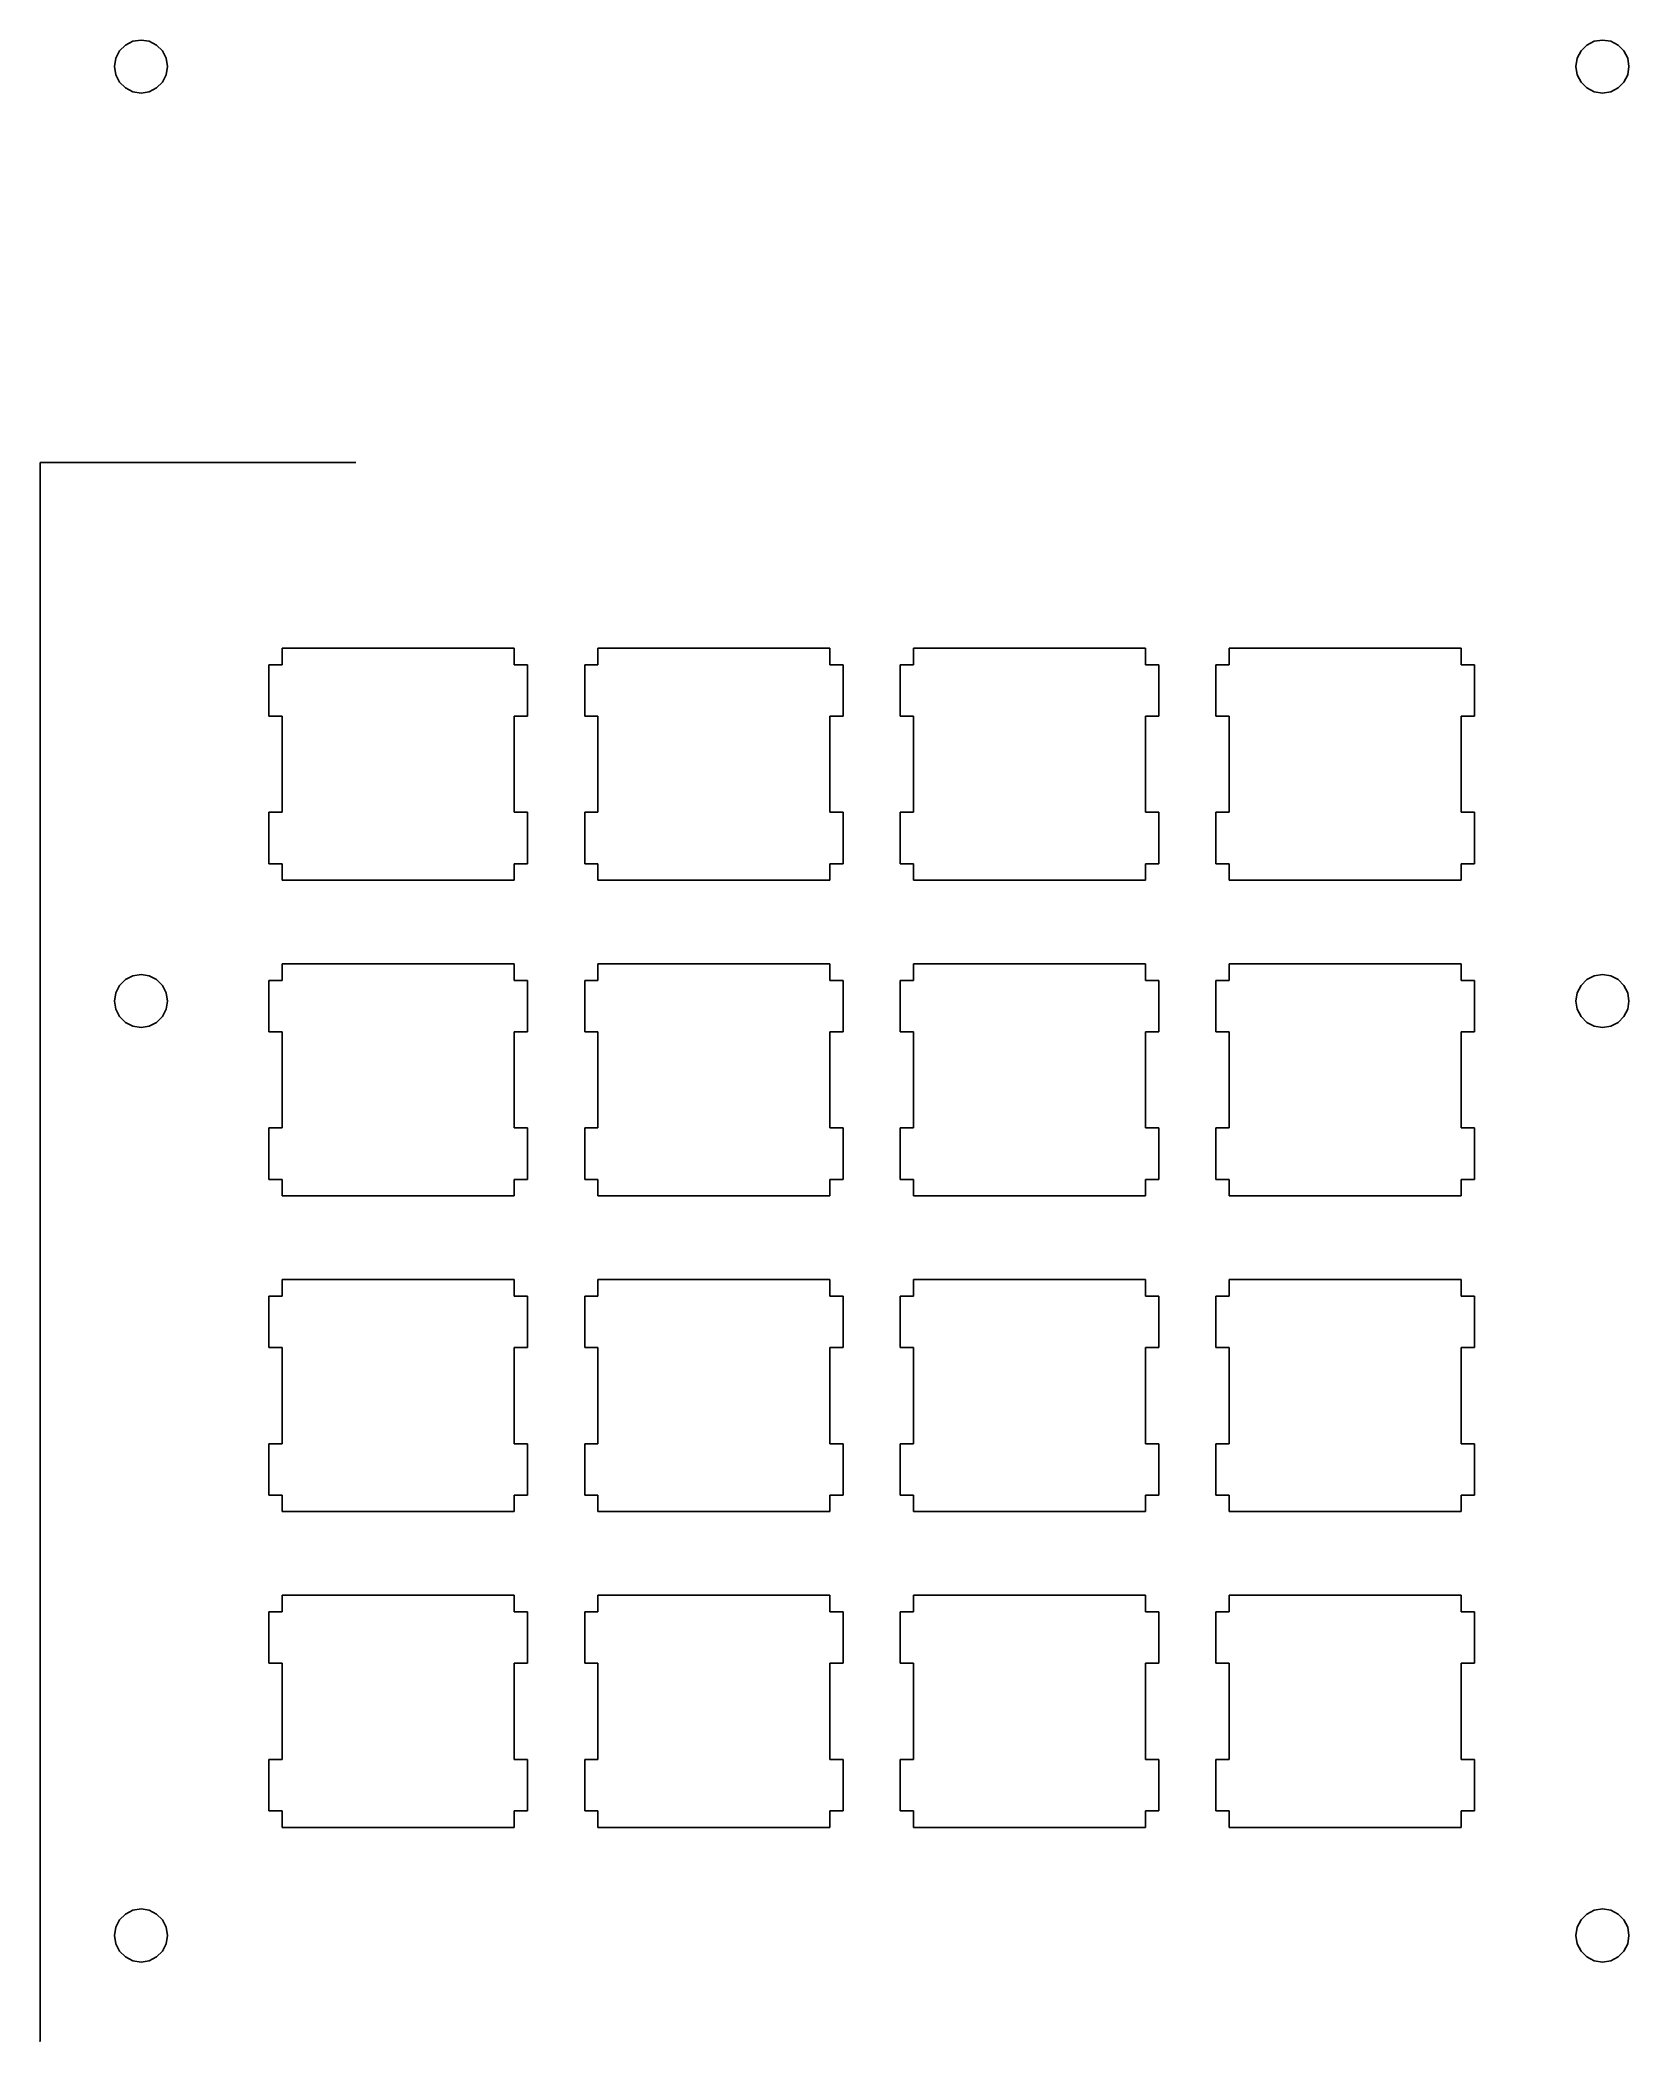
# Model space of a CAD drawing. Extents: x 0 to 96, y 0 to 121.
import ezdxf

# ---------------------------------------------------------------- set-up
doc = ezdxf.new("R2010")
doc.units = 0
doc.header["$MEASUREMENT"] = 0

msp = doc.modelspace()

# ---------------------------------------------------------------- linework, layer by layer
at = {"color": 0}
for p, q in [((4.57369, 119.636), (4.49516, 119.141)), ((4.80109, 120.082), (4.57369, 119.636)), ((5.15387, 120.435), (4.80109, 120.082)), ((5.60035, 120.662), (5.15387, 120.435)), ((6.09505, 120.741), (5.60035, 120.662)), ((6.58978, 120.662), (6.09505, 120.741)), ((7.03488, 120.435), (6.58978, 120.662)), ((7.38904, 120.082), (7.03488, 120.435)), ((7.6164, 119.636), (7.38904, 120.082)), ((7.69497, 119.141), (7.6164, 119.636)), ((92.7749, 119.636), (92.6966, 119.141)), ((93.001, 120.082), (92.7749, 119.636)), ((93.3552, 120.435), (93.001, 120.082)), ((93.8018, 120.662), (93.3552, 120.435)), ((94.2964, 120.741), (93.8018, 120.662)), ((94.791, 120.662), (94.2964, 120.741)), ((95.2362, 120.435), (94.791, 120.662)), ((95.5904, 120.082), (95.2362, 120.435)), ((95.8176, 119.636), (95.5904, 120.082)), ((95.8949, 119.141), (95.8176, 119.636)), ((4.49516, 119.141), (4.57369, 118.646)), ((4.57369, 118.646), (4.80109, 118.201)), ((7.38904, 118.201), (7.6164, 118.646)), ((7.6164, 118.646), (7.69497, 119.141)), ((92.6966, 119.141), (92.7749, 118.646)), ((92.7749, 118.646), (93.001, 118.201)), ((95.5904, 118.201), (95.8176, 118.646)), ((95.8176, 118.646), (95.8949, 119.141)), ((4.80109, 118.201), (5.15387, 117.847)), ((5.15387, 117.847), (5.60035, 117.62)), ((5.60035, 117.62), (6.09505, 117.541)), ((6.09505, 117.541), (6.58978, 117.62)), ((6.58978, 117.62), (7.03488, 117.847)), ((7.03488, 117.847), (7.38904, 118.201)), ((93.001, 118.201), (93.3552, 117.847)), ((93.3552, 117.847), (93.8018, 117.62)), ((93.8018, 117.62), (94.2964, 117.541)), ((94.2964, 117.541), (94.791, 117.62)), ((94.791, 117.62), (95.2362, 117.847)), ((95.2362, 117.847), (95.5904, 118.201)), ((14.621, 84.0412), (14.621, 83.0407)), ((28.6205, 84.0412), (14.621, 84.0412)), ((28.6205, 83.0407), (28.6205, 84.0412)), ((33.671, 84.0412), (33.671, 83.0407)), ((47.6705, 84.0412), (33.671, 84.0412)), ((47.6705, 83.0407), (47.6705, 84.0412)), ((52.7209, 84.0412), (52.7209, 83.0407)), ((66.7205, 84.0412), (52.7209, 84.0412)), ((66.7205, 83.0407), (66.7205, 84.0412)), ((71.7709, 84.0412), (71.7709, 83.0407)), ((85.7705, 84.0412), (71.7709, 84.0412)), ((85.7705, 83.0407), (85.7705, 84.0412)), ((14.621, 83.0407), (13.819, 83.0407)), ((13.819, 83.0407), (13.819, 79.9402)), ((29.4197, 83.0407), (28.6205, 83.0407)), ((29.4197, 79.9402), (29.4197, 83.0407)), ((33.671, 83.0407), (32.8704, 83.0407)), ((32.8704, 83.0407), (32.8704, 79.9402)), ((48.471, 83.0407), (47.6705, 83.0407)), ((48.471, 79.9402), (48.471, 83.0407)), ((52.7209, 83.0407), (51.9204, 83.0407)), ((51.9204, 83.0407), (51.9204, 79.9402)), ((67.521, 83.0407), (66.7205, 83.0407)), ((67.521, 79.9402), (67.521, 83.0407)), ((71.7709, 83.0407), (70.9704, 83.0407)), ((70.9704, 83.0407), (70.9704, 79.9402)), ((86.571, 83.0407), (85.7705, 83.0407)), ((86.571, 79.9402), (86.571, 83.0407)), ((13.819, 79.9402), (14.621, 79.9402)), ((14.621, 79.9402), (14.621, 74.1412)), ((28.6205, 74.1412), (28.6205, 79.9402)), ((28.6205, 79.9402), (29.4197, 79.9402)), ((32.8704, 79.9402), (33.671, 79.9402)), ((33.671, 79.9402), (33.671, 74.1412)), ((47.6705, 74.1412), (47.6705, 79.9402)), ((47.6705, 79.9402), (48.471, 79.9402)), ((51.9204, 79.9402), (52.7209, 79.9402)), ((52.7209, 79.9402), (52.7209, 74.1412)), ((66.7205, 74.1412), (66.7205, 79.9402)), ((66.7205, 79.9402), (67.521, 79.9402)), ((70.9704, 79.9402), (71.7709, 79.9402)), ((71.7709, 79.9402), (71.7709, 74.1412)), ((85.7705, 74.1412), (85.7705, 79.9402)), ((85.7705, 79.9402), (86.571, 79.9402)), ((14.621, 74.1412), (13.819, 74.1412)), ((13.819, 74.1412), (13.819, 71.0406)), ((29.4197, 74.1412), (28.6205, 74.1412)), ((29.4197, 71.0406), (29.4197, 74.1412)), ((33.671, 74.1412), (32.8704, 74.1412)), ((32.8704, 74.1412), (32.8704, 71.0406)), ((48.471, 74.1412), (47.6705, 74.1412)), ((48.471, 71.0406), (48.471, 74.1412)), ((52.7209, 74.1412), (51.9204, 74.1412)), ((51.9204, 74.1412), (51.9204, 71.0406)), ((67.521, 74.1412), (66.7205, 74.1412)), ((67.521, 71.0406), (67.521, 74.1412)), ((71.7709, 74.1412), (70.9704, 74.1412)), ((70.9704, 74.1412), (70.9704, 71.0406)), ((86.571, 74.1412), (85.7705, 74.1412)), ((86.571, 71.0406), (86.571, 74.1412)), ((13.819, 71.0406), (14.621, 71.0406)), ((14.621, 71.0406), (14.621, 70.0401)), ((14.621, 70.0401), (28.6205, 70.0401)), ((28.6205, 70.0401), (28.6205, 71.0406)), ((28.6205, 71.0406), (29.4197, 71.0406)), ((32.8704, 71.0406), (33.671, 71.0406)), ((33.671, 71.0406), (33.671, 70.0401)), ((33.671, 70.0401), (47.6705, 70.0401)), ((47.6705, 70.0401), (47.6705, 71.0406)), ((47.6705, 71.0406), (48.471, 71.0406)), ((51.9204, 71.0406), (52.7209, 71.0406)), ((52.7209, 71.0406), (52.7209, 70.0401)), ((52.7209, 70.0401), (66.7205, 70.0401)), ((66.7205, 70.0401), (66.7205, 71.0406)), ((66.7205, 71.0406), (67.521, 71.0406)), ((70.9704, 71.0406), (71.7709, 71.0406)), ((71.7709, 71.0406), (71.7709, 70.0401)), ((71.7709, 70.0401), (85.7705, 70.0401)), ((85.7705, 70.0401), (85.7705, 71.0406)), ((85.7705, 71.0406), (86.571, 71.0406)), ((5.15387, 64.0472), (4.80109, 63.6944)), ((5.60035, 64.2744), (5.15387, 64.0472)), ((6.09505, 64.353), (5.60035, 64.2744)), ((6.58978, 64.2744), (6.09505, 64.353)), ((7.03488, 64.0472), (6.58978, 64.2744)), ((7.38904, 63.6944), (7.03488, 64.0472)), ((14.621, 64.9912), (14.621, 63.9907)), ((28.6205, 64.9912), (14.621, 64.9912)), ((28.6205, 63.9907), (28.6205, 64.9912)), ((33.671, 64.9912), (33.671, 63.9907)), ((47.6705, 64.9912), (33.671, 64.9912)), ((47.6705, 63.9907), (47.6705, 64.9912)), ((52.7209, 64.9912), (52.7209, 63.9907)), ((66.7205, 64.9912), (52.7209, 64.9912)), ((66.7205, 63.9907), (66.7205, 64.9912)), ((71.7709, 64.9912), (71.7709, 63.9907)), ((85.7705, 64.9912), (71.7709, 64.9912)), ((85.7705, 63.9907), (85.7705, 64.9912)), ((93.3552, 64.0472), (93.001, 63.6944)), ((93.8018, 64.2744), (93.3552, 64.0472)), ((94.2964, 64.353), (93.8018, 64.2744)), ((94.791, 64.2744), (94.2964, 64.353)), ((95.2362, 64.0472), (94.791, 64.2744)), ((95.5904, 63.6944), (95.2362, 64.0472)), ((4.57369, 63.2478), (4.49516, 62.7532)), ((4.80109, 63.6944), (4.57369, 63.2478)), ((7.6164, 63.2478), (7.38904, 63.6944)), ((7.69497, 62.7532), (7.6164, 63.2478)), ((14.621, 63.9907), (13.819, 63.9907)), ((13.819, 63.9907), (13.819, 60.8902)), ((29.4197, 63.9907), (28.6205, 63.9907)), ((29.4197, 60.8902), (29.4197, 63.9907)), ((33.671, 63.9907), (32.8704, 63.9907)), ((32.8704, 63.9907), (32.8704, 60.8902)), ((48.471, 63.9907), (47.6705, 63.9907)), ((48.471, 60.8902), (48.471, 63.9907)), ((52.7209, 63.9907), (51.9204, 63.9907)), ((51.9204, 63.9907), (51.9204, 60.8902)), ((67.521, 63.9907), (66.7205, 63.9907)), ((67.521, 60.8902), (67.521, 63.9907)), ((71.7709, 63.9907), (70.9704, 63.9907)), ((70.9704, 63.9907), (70.9704, 60.8902)), ((86.571, 63.9907), (85.7705, 63.9907)), ((86.571, 60.8902), (86.571, 63.9907)), ((92.7749, 63.2478), (92.6966, 62.7532)), ((93.001, 63.6944), (92.7749, 63.2478)), ((95.8176, 63.2478), (95.5904, 63.6944)), ((95.8949, 62.7532), (95.8176, 63.2478)), ((4.49516, 62.7532), (4.57369, 62.2582)), ((4.57369, 62.2582), (4.80109, 61.8134)), ((4.80109, 61.8134), (5.15387, 61.4592)), ((7.03488, 61.4592), (7.38904, 61.8134)), ((7.38904, 61.8134), (7.6164, 62.2582)), ((7.6164, 62.2582), (7.69497, 62.7532)), ((92.6966, 62.7532), (92.7749, 62.2582)), ((92.7749, 62.2582), (93.001, 61.8134)), ((93.001, 61.8134), (93.3552, 61.4592)), ((95.2362, 61.4592), (95.5904, 61.8134)), ((95.5904, 61.8134), (95.8176, 62.2582)), ((95.8176, 62.2582), (95.8949, 62.7532)), ((5.15387, 61.4592), (5.60035, 61.2316)), ((5.60035, 61.2316), (6.09505, 61.1533)), ((6.09505, 61.1533), (6.58978, 61.2316)), ((6.58978, 61.2316), (7.03488, 61.4592)), ((13.819, 60.8902), (14.621, 60.8902)), ((14.621, 60.8902), (14.621, 55.0912)), ((28.6205, 55.0912), (28.6205, 60.8902)), ((28.6205, 60.8902), (29.4197, 60.8902)), ((32.8704, 60.8902), (33.671, 60.8902)), ((33.671, 60.8902), (33.671, 55.0912)), ((47.6705, 55.0912), (47.6705, 60.8902)), ((47.6705, 60.8902), (48.471, 60.8902)), ((51.9204, 60.8902), (52.7209, 60.8902)), ((52.7209, 60.8902), (52.7209, 55.0912)), ((66.7205, 55.0912), (66.7205, 60.8902)), ((66.7205, 60.8902), (67.521, 60.8902)), ((70.9704, 60.8902), (71.7709, 60.8902)), ((71.7709, 60.8902), (71.7709, 55.0912)), ((85.7705, 55.0912), (85.7705, 60.8902)), ((85.7705, 60.8902), (86.571, 60.8902)), ((93.3552, 61.4592), (93.8018, 61.2316)), ((93.8018, 61.2316), (94.2964, 61.1533)), ((94.2964, 61.1533), (94.791, 61.2316)), ((94.791, 61.2316), (95.2362, 61.4592)), ((14.621, 55.0912), (13.819, 55.0912)), ((13.819, 55.0912), (13.819, 51.9906)), ((29.4197, 55.0912), (28.6205, 55.0912)), ((29.4197, 51.9906), (29.4197, 55.0912)), ((33.671, 55.0912), (32.8704, 55.0912)), ((32.8704, 55.0912), (32.8704, 51.9906)), ((48.471, 55.0912), (47.6705, 55.0912)), ((48.471, 51.9906), (48.471, 55.0912)), ((52.7209, 55.0912), (51.9204, 55.0912)), ((51.9204, 55.0912), (51.9204, 51.9906)), ((67.521, 55.0912), (66.7205, 55.0912)), ((67.521, 51.9906), (67.521, 55.0912)), ((71.7709, 55.0912), (70.9704, 55.0912)), ((70.9704, 55.0912), (70.9704, 51.9906)), ((86.571, 55.0912), (85.7705, 55.0912)), ((86.571, 51.9906), (86.571, 55.0912)), ((13.819, 51.9906), (14.621, 51.9906)), ((14.621, 51.9906), (14.621, 50.9901)), ((28.6205, 50.9901), (28.6205, 51.9906)), ((28.6205, 51.9906), (29.4197, 51.9906)), ((32.8704, 51.9906), (33.671, 51.9906)), ((33.671, 51.9906), (33.671, 50.9901)), ((47.6705, 50.9901), (47.6705, 51.9906)), ((47.6705, 51.9906), (48.471, 51.9906)), ((51.9204, 51.9906), (52.7209, 51.9906)), ((52.7209, 51.9906), (52.7209, 50.9901)), ((66.7205, 50.9901), (66.7205, 51.9906)), ((66.7205, 51.9906), (67.521, 51.9906)), ((70.9704, 51.9906), (71.7709, 51.9906)), ((71.7709, 51.9906), (71.7709, 50.9901)), ((85.7705, 50.9901), (85.7705, 51.9906)), ((85.7705, 51.9906), (86.571, 51.9906)), ((14.621, 50.9901), (28.6205, 50.9901)), ((33.671, 50.9901), (47.6705, 50.9901)), ((52.7209, 50.9901), (66.7205, 50.9901)), ((71.7709, 50.9901), (85.7705, 50.9901)), ((14.621, 45.9412), (14.621, 44.9407)), ((28.6205, 45.9412), (14.621, 45.9412)), ((28.6205, 44.9407), (28.6205, 45.9412)), ((33.671, 45.9412), (33.671, 44.9407)), ((47.6705, 45.9412), (33.671, 45.9412)), ((47.6705, 44.9407), (47.6705, 45.9412)), ((52.7209, 45.9412), (52.7209, 44.9407)), ((66.7205, 45.9412), (52.7209, 45.9412)), ((66.7205, 44.9407), (66.7205, 45.9412)), ((71.7709, 45.9412), (71.7709, 44.9407)), ((85.7705, 45.9412), (71.7709, 45.9412)), ((85.7705, 44.9407), (85.7705, 45.9412)), ((14.621, 44.9407), (13.819, 44.9407)), ((13.819, 44.9407), (13.819, 41.8401)), ((29.4197, 44.9407), (28.6205, 44.9407)), ((29.4197, 41.8401), (29.4197, 44.9407)), ((33.671, 44.9407), (32.8704, 44.9407)), ((32.8704, 44.9407), (32.8704, 41.8401)), ((48.471, 44.9407), (47.6705, 44.9407)), ((48.471, 41.8401), (48.471, 44.9407)), ((52.7209, 44.9407), (51.9204, 44.9407)), ((51.9204, 44.9407), (51.9204, 41.8401)), ((67.521, 44.9407), (66.7205, 44.9407)), ((67.521, 41.8401), (67.521, 44.9407)), ((71.7709, 44.9407), (70.9704, 44.9407)), ((70.9704, 44.9407), (70.9704, 41.8401)), ((86.571, 44.9407), (85.7705, 44.9407)), ((86.571, 41.8401), (86.571, 44.9407)), ((13.819, 41.8401), (14.621, 41.8401)), ((14.621, 41.8401), (14.621, 36.0412)), ((28.6205, 36.0412), (28.6205, 41.8401)), ((28.6205, 41.8401), (29.4197, 41.8401)), ((32.8704, 41.8401), (33.671, 41.8401)), ((33.671, 41.8401), (33.671, 36.0412)), ((47.6705, 36.0412), (47.6705, 41.8401)), ((47.6705, 41.8401), (48.471, 41.8401)), ((51.9204, 41.8401), (52.7209, 41.8401)), ((52.7209, 41.8401), (52.7209, 36.0412)), ((66.7205, 36.0412), (66.7205, 41.8401)), ((66.7205, 41.8401), (67.521, 41.8401)), ((70.9704, 41.8401), (71.7709, 41.8401)), ((71.7709, 41.8401), (71.7709, 36.0412)), ((85.7705, 36.0412), (85.7705, 41.8401)), ((85.7705, 41.8401), (86.571, 41.8401)), ((14.621, 36.0412), (13.819, 36.0412)), ((13.819, 36.0412), (13.819, 32.9406)), ((29.4197, 36.0412), (28.6205, 36.0412)), ((29.4197, 32.9406), (29.4197, 36.0412)), ((33.671, 36.0412), (32.8704, 36.0412)), ((32.8704, 36.0412), (32.8704, 32.9406)), ((48.471, 36.0412), (47.6705, 36.0412)), ((48.471, 32.9406), (48.471, 36.0412)), ((52.7209, 36.0412), (51.9204, 36.0412)), ((51.9204, 36.0412), (51.9204, 32.9406)), ((67.521, 36.0412), (66.7205, 36.0412)), ((67.521, 32.9406), (67.521, 36.0412)), ((71.7709, 36.0412), (70.9704, 36.0412)), ((70.9704, 36.0412), (70.9704, 32.9406)), ((86.571, 36.0412), (85.7705, 36.0412)), ((86.571, 32.9406), (86.571, 36.0412)), ((13.819, 32.9406), (14.621, 32.9406)), ((14.621, 32.9406), (14.621, 31.9402)), ((28.6205, 31.9402), (28.6205, 32.9406)), ((28.6205, 32.9406), (29.4197, 32.9406)), ((32.8704, 32.9406), (33.671, 32.9406)), ((33.671, 32.9406), (33.671, 31.9402)), ((47.6705, 31.9402), (47.6705, 32.9406)), ((47.6705, 32.9406), (48.471, 32.9406)), ((51.9204, 32.9406), (52.7209, 32.9406)), ((52.7209, 32.9406), (52.7209, 31.9402)), ((66.7205, 31.9402), (66.7205, 32.9406)), ((66.7205, 32.9406), (67.521, 32.9406)), ((70.9704, 32.9406), (71.7709, 32.9406)), ((71.7709, 32.9406), (71.7709, 31.9402)), ((85.7705, 31.9402), (85.7705, 32.9406)), ((85.7705, 32.9406), (86.571, 32.9406)), ((14.621, 31.9402), (28.6205, 31.9402)), ((33.671, 31.9402), (47.6705, 31.9402)), ((52.7209, 31.9402), (66.7205, 31.9402)), ((71.7709, 31.9402), (85.7705, 31.9402)), ((14.621, 26.8911), (14.621, 25.8906)), ((28.6205, 26.8911), (14.621, 26.8911)), ((28.6205, 25.8906), (28.6205, 26.8911)), ((33.671, 26.8911), (33.671, 25.8906)), ((47.6705, 26.8911), (33.671, 26.8911)), ((47.6705, 25.8906), (47.6705, 26.8911)), ((52.7209, 26.8911), (52.7209, 25.8906)), ((66.7205, 26.8911), (52.7209, 26.8911)), ((66.7205, 25.8906), (66.7205, 26.8911)), ((71.7709, 26.8911), (71.7709, 25.8906)), ((85.7705, 26.8911), (71.7709, 26.8911)), ((85.7705, 25.8906), (85.7705, 26.8911)), ((14.621, 25.8906), (13.819, 25.8906)), ((13.819, 25.8906), (13.819, 22.79)), ((29.4197, 25.8906), (28.6205, 25.8906)), ((29.4197, 22.79), (29.4197, 25.8906)), ((33.671, 25.8906), (32.8704, 25.8906)), ((32.8704, 25.8906), (32.8704, 22.79)), ((48.471, 25.8906), (47.6705, 25.8906)), ((48.471, 22.79), (48.471, 25.8906)), ((52.7209, 25.8906), (51.9204, 25.8906)), ((51.9204, 25.8906), (51.9204, 22.79)), ((67.521, 25.8906), (66.7205, 25.8906)), ((67.521, 22.79), (67.521, 25.8906)), ((71.7709, 25.8906), (70.9704, 25.8906)), ((70.9704, 25.8906), (70.9704, 22.79)), ((86.571, 25.8906), (85.7705, 25.8906)), ((86.571, 22.79), (86.571, 25.8906)), ((13.819, 22.79), (14.621, 22.79)), ((14.621, 22.79), (14.621, 16.9912)), ((28.6205, 16.9912), (28.6205, 22.79)), ((28.6205, 22.79), (29.4197, 22.79)), ((32.8704, 22.79), (33.671, 22.79)), ((33.671, 22.79), (33.671, 16.9912)), ((47.6705, 16.9912), (47.6705, 22.79)), ((47.6705, 22.79), (48.471, 22.79)), ((51.9204, 22.79), (52.7209, 22.79)), ((52.7209, 22.79), (52.7209, 16.9912)), ((66.7205, 16.9912), (66.7205, 22.79)), ((66.7205, 22.79), (67.521, 22.79)), ((70.9704, 22.79), (71.7709, 22.79)), ((71.7709, 22.79), (71.7709, 16.9912)), ((85.7705, 16.9912), (85.7705, 22.79)), ((85.7705, 22.79), (86.571, 22.79)), ((14.621, 16.9912), (13.819, 16.9912)), ((13.819, 16.9912), (13.819, 13.8906)), ((29.4197, 16.9912), (28.6205, 16.9912)), ((29.4197, 13.8906), (29.4197, 16.9912)), ((33.671, 16.9912), (32.8704, 16.9912)), ((32.8704, 16.9912), (32.8704, 13.8906)), ((48.471, 16.9912), (47.6705, 16.9912)), ((48.471, 13.8906), (48.471, 16.9912)), ((52.7209, 16.9912), (51.9204, 16.9912)), ((51.9204, 16.9912), (51.9204, 13.8906)), ((67.521, 16.9912), (66.7205, 16.9912)), ((67.521, 13.8906), (67.521, 16.9912)), ((71.7709, 16.9912), (70.9704, 16.9912)), ((70.9704, 16.9912), (70.9704, 13.8906)), ((86.571, 16.9912), (85.7705, 16.9912)), ((86.571, 13.8906), (86.571, 16.9912)), ((13.819, 13.8906), (14.621, 13.8906)), ((14.621, 13.8906), (14.621, 12.8902)), ((28.6205, 12.8902), (28.6205, 13.8906)), ((28.6205, 13.8906), (29.4197, 13.8906)), ((32.8704, 13.8906), (33.671, 13.8906)), ((33.671, 13.8906), (33.671, 12.8902)), ((47.6705, 12.8902), (47.6705, 13.8906)), ((47.6705, 13.8906), (48.471, 13.8906)), ((51.9204, 13.8906), (52.7209, 13.8906)), ((52.7209, 13.8906), (52.7209, 12.8902)), ((66.7205, 12.8902), (66.7205, 13.8906)), ((66.7205, 13.8906), (67.521, 13.8906)), ((70.9704, 13.8906), (71.7709, 13.8906)), ((71.7709, 13.8906), (71.7709, 12.8902)), ((85.7705, 12.8902), (85.7705, 13.8906)), ((85.7705, 13.8906), (86.571, 13.8906)), ((14.621, 12.8902), (28.6205, 12.8902)), ((33.671, 12.8902), (47.6705, 12.8902)), ((52.7209, 12.8902), (66.7205, 12.8902)), ((71.7709, 12.8902), (85.7705, 12.8902)), ((4.80109, 7.30497), (4.57369, 6.85987)), ((5.15387, 7.65912), (4.80109, 7.30497)), ((5.60035, 7.88652), (5.15387, 7.65912)), ((6.09505, 7.96505), (5.60035, 7.88652)), ((6.58978, 7.88652), (6.09505, 7.96505)), ((7.03488, 7.65912), (6.58978, 7.88652)), ((7.38904, 7.30497), (7.03488, 7.65912)), ((7.6164, 6.85987), (7.38904, 7.30497)), ((93.001, 7.30497), (92.7749, 6.85987)), ((93.3552, 7.65912), (93.001, 7.30497)), ((93.8018, 7.88652), (93.3552, 7.65912)), ((94.2964, 7.96505), (93.8018, 7.88652)), ((94.791, 7.88652), (94.2964, 7.96505)), ((95.2362, 7.65912), (94.791, 7.88652)), ((95.5904, 7.30497), (95.2362, 7.65912)), ((95.8176, 6.85987), (95.5904, 7.30497)), ((4.57369, 6.85987), (4.49516, 6.36517)), ((4.49516, 6.36517), (4.57369, 5.87043)), ((7.69497, 6.36517), (7.6164, 6.85987)), ((7.6164, 5.87043), (7.69497, 6.36517)), ((92.7749, 6.85987), (92.6966, 6.36517)), ((92.6966, 6.36517), (92.7749, 5.87043)), ((95.8949, 6.36517), (95.8176, 6.85987)), ((95.8176, 5.87043), (95.8949, 6.36517)), ((4.57369, 5.87043), (4.80109, 5.42396)), ((4.80109, 5.42396), (5.15387, 5.07118)), ((5.15387, 5.07118), (5.60035, 4.84382)), ((5.60035, 4.84382), (6.09505, 4.76525)), ((6.09505, 4.76525), (6.58978, 4.84382)), ((6.58978, 4.84382), (7.03488, 5.07118)), ((7.03488, 5.07118), (7.38904, 5.42396)), ((7.38904, 5.42396), (7.6164, 5.87043)), ((92.7749, 5.87043), (93.001, 5.42396)), ((93.001, 5.42396), (93.3552, 5.07118)), ((93.3552, 5.07118), (93.8018, 4.84382)), ((93.8018, 4.84382), (94.2964, 4.76525)), ((94.2964, 4.76525), (94.791, 4.84382)), ((94.791, 4.84382), (95.2362, 5.07118)), ((95.2362, 5.07118), (95.5904, 5.42396)), ((95.5904, 5.42396), (95.8176, 5.87043))]:
    msp.add_line(p, q, dxfattribs=at)
at = {"linetype": 'Continuous'}
for p, q in [((0, 76.2), (0, 95.25)), ((0, 95.25), (19.05, 95.25)), ((0, 0), (0, 76.2))]:
    msp.add_line(p, q, dxfattribs=at)
msp.add_point((0, 0), dxfattribs=at)

doc.saveas('drawing.dxf')
